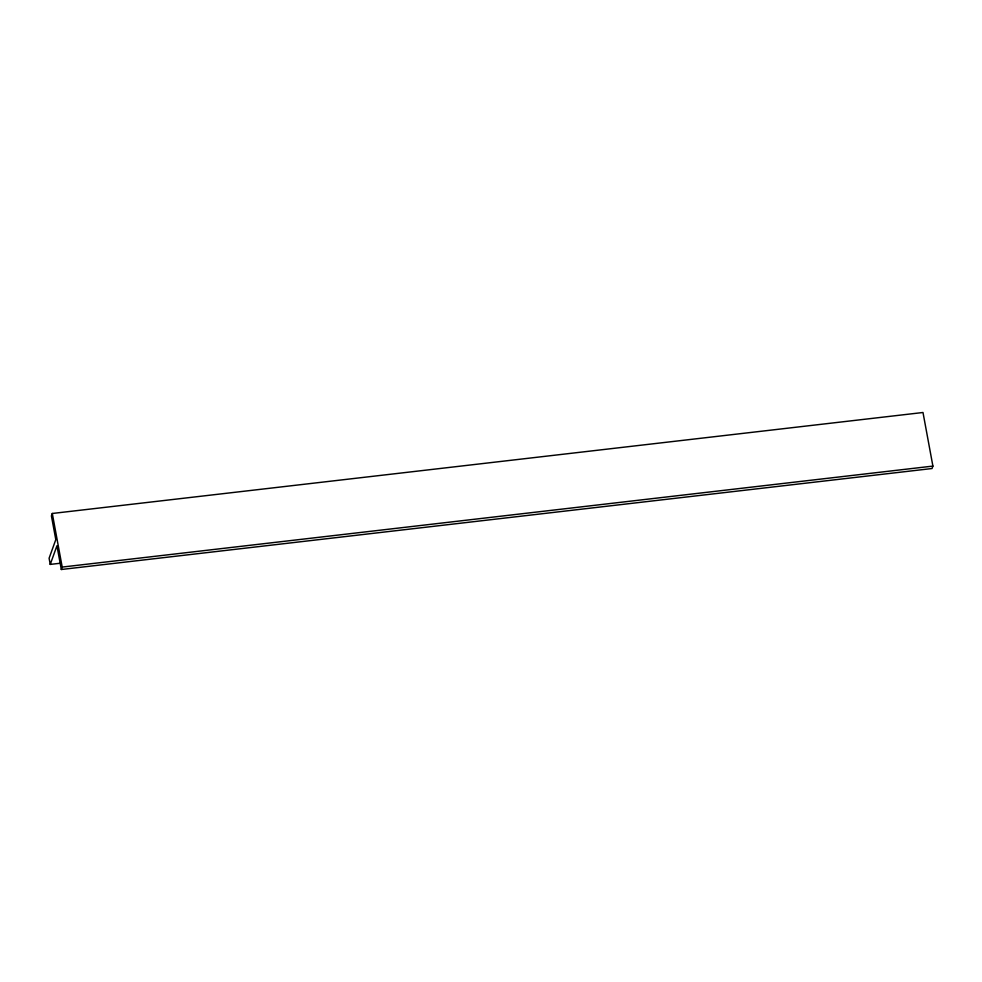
<?xml version="1.0" encoding="UTF-8"?>
<svg xmlns="http://www.w3.org/2000/svg" width="982" height="982" viewBox="0 0 982 982"><rect width="100%" height="100%" fill="white"/><g stroke="black" fill="none" stroke-linecap="round" stroke-linejoin="round"><path stroke-width="1.47" d="M50.242 564.404L56.944 545.796L61.326 569.499L932.028 468.524L932.9 466.094L922.994 412.501L52.292 513.476L51.42 515.906L55.802 539.609L49.1 558.23L50.242 564.404L60.896 563.177M61.326 569.499L62.197 567.068L52.292 513.476M62.197 567.068L932.9 466.094"/></g></svg>
